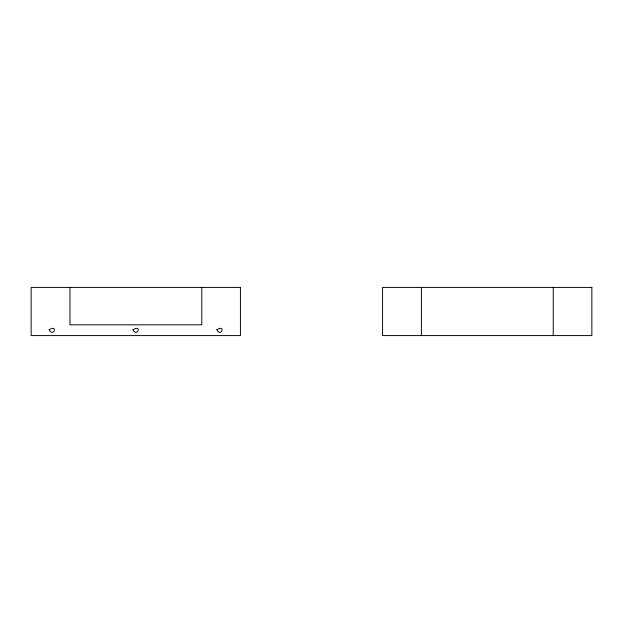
<?xml version="1.0" encoding="UTF-8"?>
<svg xmlns="http://www.w3.org/2000/svg" width="623" height="623" viewBox="0 0 623 623"><rect width="100%" height="100%" fill="white"/><g stroke="black" fill="none" stroke-linecap="round" stroke-linejoin="round"><path stroke-width="0.93" d="M553.232 287.413L553.232 335.587M421.389 287.413L421.389 335.587M201.813 287.413L201.813 324.824L69.963 324.824L69.963 287.413M49.139 329.746C53.461 337.845 58.352 323.983 49.139 329.746M132.995 329.746C137.325 337.845 142.208 323.983 132.995 329.746M216.859 329.746C221.181 337.845 226.071 323.983 216.859 329.746M240.431 287.413L31.15 287.413L31.15 335.587L240.431 335.587L240.431 287.413M591.85 287.413L382.569 287.413L382.569 335.587L591.85 335.587L591.85 287.413"/></g></svg>
